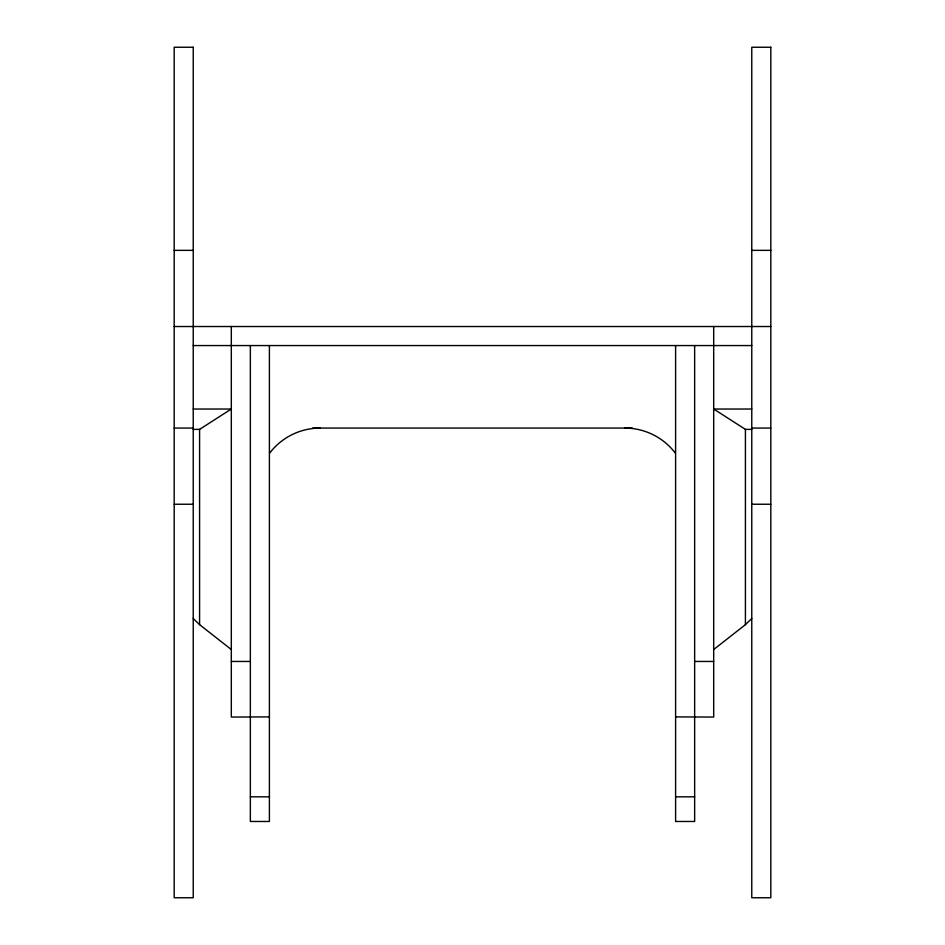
<?xml version="1.0" encoding="UTF-8"?>
<svg xmlns="http://www.w3.org/2000/svg" width="945" height="945" viewBox="0 0 945 945"><rect width="100%" height="100%" fill="white"/><g stroke="black" fill="none" stroke-linecap="round" stroke-linejoin="round"><path stroke-width="1.42" d="M713.688 649.522L745.416 624.657L751.771 618.491M193.229 429.373L199.584 429.373L231.312 409.031L193.229 409.031M174.187 250.354L193.229 250.354M751.771 250.354L770.813 250.354M174.187 326.521L770.813 326.521M193.229 345.563L751.771 345.563M751.771 409.031L713.688 409.031L745.416 429.373L751.771 429.373M174.187 428.073L193.229 428.073M312.606 428.073L632.394 428.073M751.771 428.073L770.813 428.073M174.187 504.24L193.229 504.24M751.771 504.24L770.813 504.24M231.312 661.453L250.354 661.453M694.646 661.453L713.688 661.453M269.396 716.901L231.312 717.066L231.312 326.521M675.604 716.901L713.688 717.066L713.688 326.521M250.354 796.824L269.396 796.824M675.604 796.824L694.646 796.824M193.229 618.491L199.584 624.657L231.312 649.522M745.416 429.373L745.416 624.657M694.646 345.563L694.646 821.477L675.604 821.477L675.604 345.563M269.396 345.563L269.396 821.477L250.354 821.477L250.354 345.563M199.584 429.373L199.584 624.657M269.821 452.903A63.469 63.469 0 0 1 320.166 428.073M624.834 428.073A63.469 63.469 0 0 1 675.179 452.903M193.229 47.25L174.187 47.25L174.187 897.75L193.229 897.75L193.229 47.25M770.813 47.25L751.771 47.25L751.771 897.75L770.813 897.75L770.813 47.25"/></g></svg>
